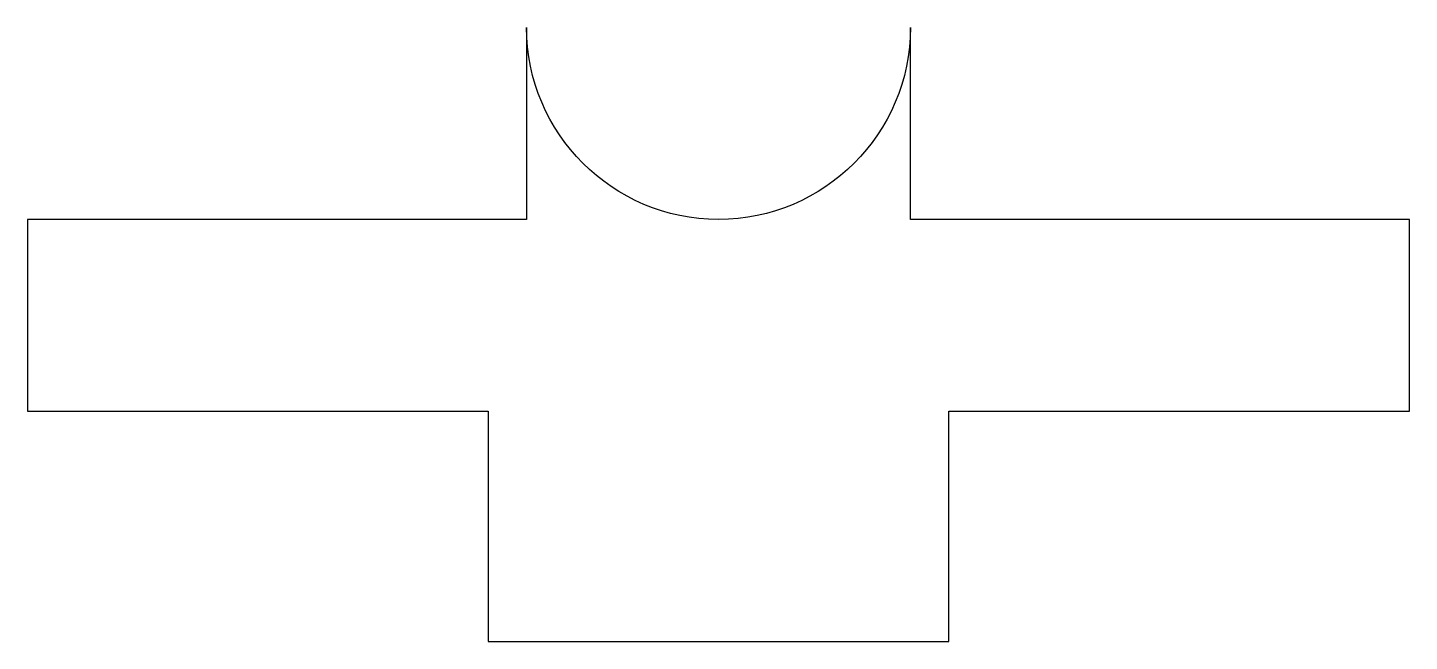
# Model space of a CAD drawing. Header units: millimetres. Extents: x -13 to 5, y 16.5 to 24.5.
import ezdxf

# ---------------------------------------------------------------- set-up
doc = ezdxf.new("R2010")
doc.units = ezdxf.units.MM
doc.layers.get('0').update_dxf_attribs({"linetype": 'CONTINUOUS'})

msp = doc.modelspace()

# ---------------------------------------------------------------- linework, layer by layer
msp.add_lwpolyline([(-1.5, 24.5, -1), (-6.5, 24.5), (-6.5, 22), (-13, 22), (-13, 19.5), (-7, 19.5), (-7, 16.5), (-1, 16.5), (-1, 19.5), (5, 19.5), (5, 22), (-1.5, 22)], format="xyb", close=True)

doc.saveas('drawing.dxf')
